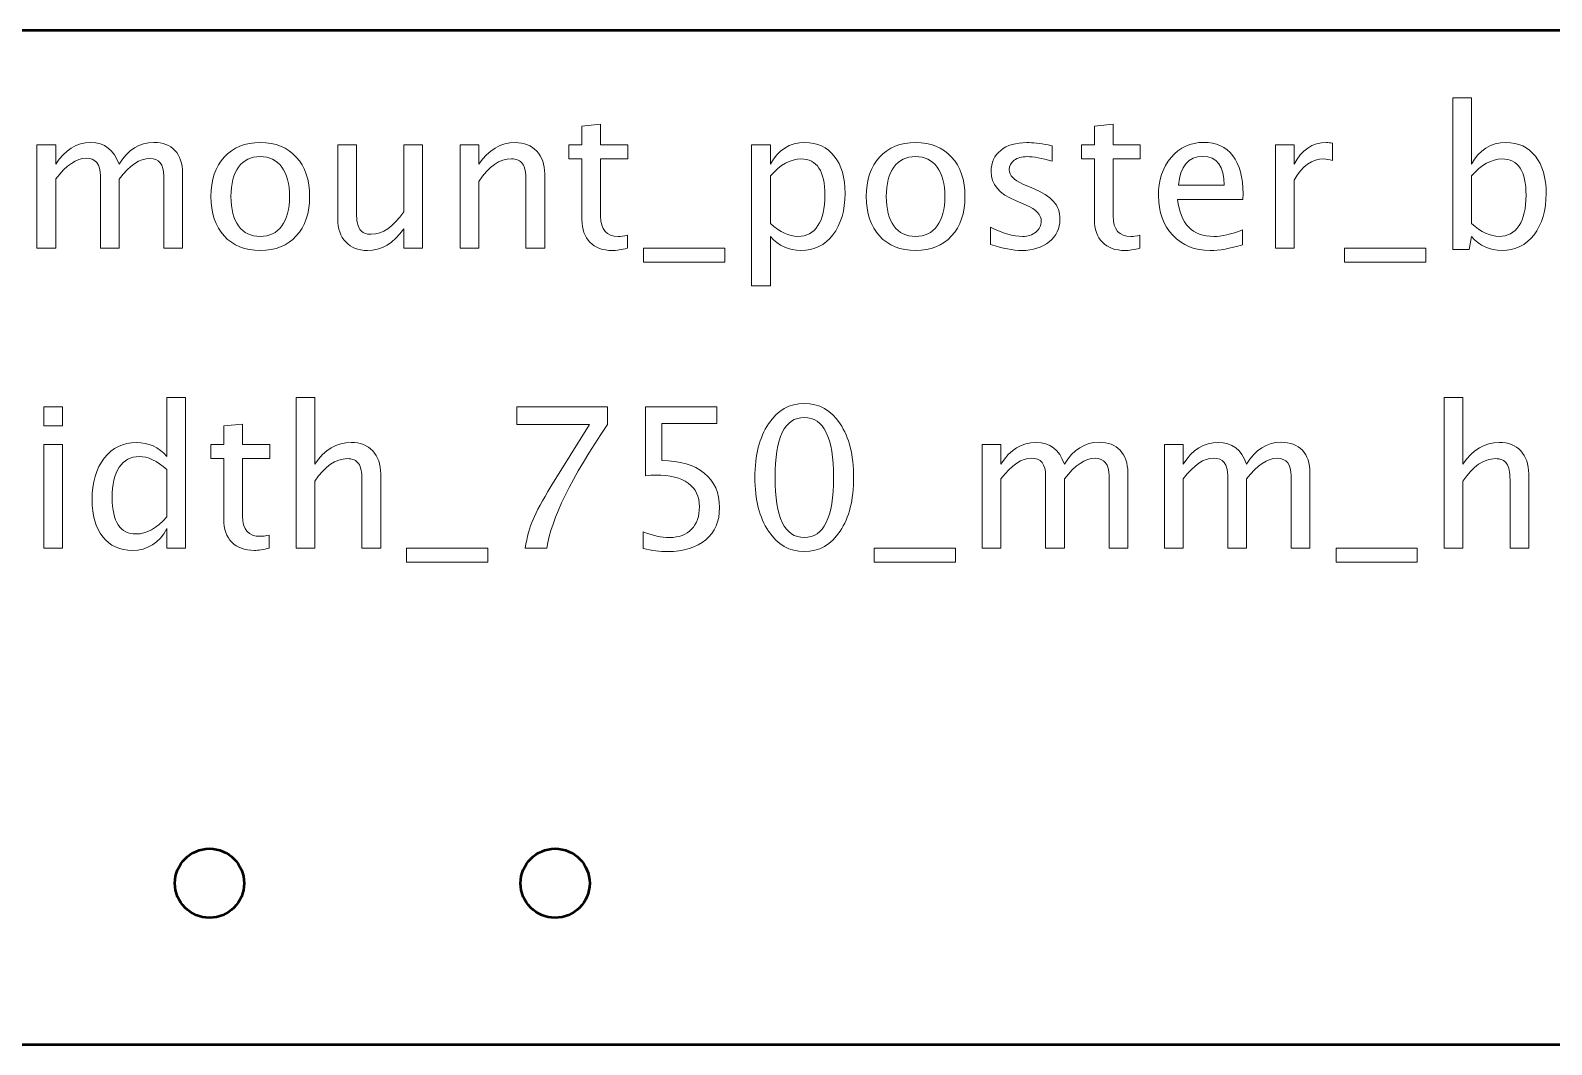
# Model space of a CAD drawing. Header units: centimetres. Extents: x -26.9 to 26.9, y -5.2 to 5.2.
# Drawn here: x 0.72 to 7.32, y -5.2 to -0.8 of the extents above; entities that cross this region are included whole.
import ezdxf

# ---------------------------------------------------------------- set-up
doc = ezdxf.new("R2010")
doc.units = ezdxf.units.CM
doc.header["$MEASUREMENT"] = 0
doc.layers.add('Layer 1', color=7, linetype='Continuous')

msp = doc.modelspace()

# ---------------------------------------------------------------- linework, layer by layer
at = {"layer": 'Layer 1', "lineweight": 53}
for centre in [(1.5, -4.5), (3, -4.5)]:
    msp.add_ellipse(centre, major_axis=(0, 0.15), ratio=1, dxfattribs=at)
msp.add_open_spline([(-26.95, -4.7), (-26.95, -4.7), (-26.95, -1.3), (-26.95, -1.3), (-26.95, -1.3), (-26.95, -1.02386), (-26.72614, -0.8), (-26.45, -0.8), (-26.45, -0.8), (-26.45, -0.8), (26.45, -0.8), (26.45, -0.8), (26.45, -0.8), (26.72614, -0.8), (26.95, -1.02386), (26.95, -1.3), (26.95, -1.3), (26.95, -1.3), (26.95, -4.7), (26.95, -4.7), (26.95, -4.7), (26.95, -4.97614), (26.72614, -5.2), (26.45, -5.2), (26.45, -5.2), (26.45, -5.2), (-26.45, -5.2), (-26.45, -5.2), (-26.45, -5.2), (-26.72614, -5.2), (-26.95, -4.97614), (-26.95, -4.7)], degree=3, knots=[0, 0, 0, 0, 0.1111111, 0.1111111, 0.1111111, 0.1111111, 0.2222222, 0.2222222, 0.2222222, 0.2222222, 0.3333333, 0.3333333, 0.3333333, 0.3333333, 0.4444444, 0.4444444, 0.4444444, 0.4444444, 0.5555556, 0.5555556, 0.5555556, 0.5555556, 0.6666667, 0.6666667, 0.6666667, 0.6666667, 0.7777778, 0.7777778, 0.7777778, 0.7777778, 1, 1, 1, 1], dxfattribs=at)
at = {"layer": 'Layer 1', "color": 5, "lineweight": 9}
for points, knots in [([(6.89558, -1.74977), (6.89558, -1.74977), (6.89558, -1.09191), (6.89558, -1.09191), (6.89558, -1.09191), (6.89558, -1.09191), (6.97686, -1.09191), (6.97686, -1.09191), (6.97686, -1.09191), (6.97686, -1.09191), (6.97686, -1.38076), (6.97686, -1.38076), (6.97686, -1.38076), (7.01016, -1.31797), (7.06026, -1.28664), (7.127, -1.28664), (7.127, -1.28664), (7.18105, -1.28664), (7.22352, -1.30626), (7.25457, -1.34563), (7.25457, -1.34563), (7.28561, -1.385), (7.30114, -1.43876), (7.30114, -1.50692), (7.30114, -1.50692), (7.30114, -1.58114), (7.2835, -1.64111), (7.24836, -1.68655), (7.24836, -1.68655), (7.21322, -1.73213), (7.16694, -1.75485), (7.10965, -1.75485), (7.10965, -1.75485), (7.05645, -1.75485), (7.01214, -1.73453), (6.97686, -1.69375), (6.97686, -1.69375), (6.97686, -1.69375), (6.96698, -1.74977), (6.96698, -1.74977), (6.96698, -1.74977), (6.96698, -1.74977), (6.89558, -1.74977), (6.89558, -1.74977)], [0, 0, 0, 0, 0.0833333, 0.0833333, 0.0833333, 0.0833333, 0.1666667, 0.1666667, 0.1666667, 0.1666667, 0.25, 0.25, 0.25, 0.25, 0.3333333, 0.3333333, 0.3333333, 0.3333333, 0.4166667, 0.4166667, 0.4166667, 0.4166667, 0.5, 0.5, 0.5, 0.5, 0.5833333, 0.5833333, 0.5833333, 0.5833333, 0.6666667, 0.6666667, 0.6666667, 0.6666667, 0.75, 0.75, 0.75, 0.75, 0.8333333, 0.8333333, 0.8333333, 0.8333333, 1, 1, 1, 1]), ([(3.31345, -1.74455), (3.28833, -1.75146), (3.26646, -1.75485), (3.24798, -1.75485), (3.24798, -1.75485), (3.20649, -1.75485), (3.17417, -1.743), (3.15103, -1.71929), (3.15103, -1.71929), (3.12775, -1.69558), (3.11618, -1.6627), (3.11618, -1.62051), (3.11618, -1.62051), (3.11618, -1.62051), (3.11618, -1.35692), (3.11618, -1.35692), (3.11618, -1.35692), (3.11618, -1.35692), (3.06001, -1.35692), (3.06001, -1.35692), (3.06001, -1.35692), (3.06001, -1.35692), (3.06001, -1.29595), (3.06001, -1.29595), (3.06001, -1.29595), (3.06001, -1.29595), (3.11618, -1.29595), (3.11618, -1.29595), (3.11618, -1.29595), (3.11618, -1.29595), (3.11618, -1.21482), (3.11618, -1.21482), (3.11618, -1.21482), (3.11618, -1.21482), (3.19746, -1.20705), (3.19746, -1.20705), (3.19746, -1.20705), (3.19746, -1.20705), (3.19746, -1.29595), (3.19746, -1.29595), (3.19746, -1.29595), (3.19746, -1.29595), (3.31514, -1.29595), (3.31514, -1.29595), (3.31514, -1.29595), (3.31514, -1.29595), (3.31514, -1.35692), (3.31514, -1.35692), (3.31514, -1.35692), (3.31514, -1.35692), (3.19746, -1.35692), (3.19746, -1.35692), (3.19746, -1.35692), (3.19746, -1.35692), (3.19746, -1.60584), (3.19746, -1.60584), (3.19746, -1.60584), (3.19746, -1.66454), (3.223, -1.69389), (3.27394, -1.69389), (3.27394, -1.69389), (3.28481, -1.69389), (3.29793, -1.69206), (3.31345, -1.68853), (3.31345, -1.68853), (3.31345, -1.68853), (3.31345, -1.74455), (3.31345, -1.74455)], [0, 0, 0, 0, 0.0555556, 0.0555556, 0.0555556, 0.0555556, 0.1111111, 0.1111111, 0.1111111, 0.1111111, 0.1666667, 0.1666667, 0.1666667, 0.1666667, 0.2222222, 0.2222222, 0.2222222, 0.2222222, 0.2777778, 0.2777778, 0.2777778, 0.2777778, 0.3333333, 0.3333333, 0.3333333, 0.3333333, 0.3888889, 0.3888889, 0.3888889, 0.3888889, 0.4444444, 0.4444444, 0.4444444, 0.4444444, 0.5, 0.5, 0.5, 0.5, 0.5555556, 0.5555556, 0.5555556, 0.5555556, 0.6111111, 0.6111111, 0.6111111, 0.6111111, 0.6666667, 0.6666667, 0.6666667, 0.6666667, 0.7222222, 0.7222222, 0.7222222, 0.7222222, 0.7777778, 0.7777778, 0.7777778, 0.7777778, 0.8333333, 0.8333333, 0.8333333, 0.8333333, 0.8888889, 0.8888889, 0.8888889, 0.8888889, 1, 1, 1, 1]), ([(5.53808, -1.74455), (5.51296, -1.75146), (5.49109, -1.75485), (5.47261, -1.75485), (5.47261, -1.75485), (5.43112, -1.75485), (5.3988, -1.743), (5.37566, -1.71929), (5.37566, -1.71929), (5.35238, -1.69558), (5.34081, -1.6627), (5.34081, -1.62051), (5.34081, -1.62051), (5.34081, -1.62051), (5.34081, -1.35692), (5.34081, -1.35692), (5.34081, -1.35692), (5.34081, -1.35692), (5.28464, -1.35692), (5.28464, -1.35692), (5.28464, -1.35692), (5.28464, -1.35692), (5.28464, -1.29595), (5.28464, -1.29595), (5.28464, -1.29595), (5.28464, -1.29595), (5.34081, -1.29595), (5.34081, -1.29595), (5.34081, -1.29595), (5.34081, -1.29595), (5.34081, -1.21482), (5.34081, -1.21482), (5.34081, -1.21482), (5.34081, -1.21482), (5.42209, -1.20705), (5.42209, -1.20705), (5.42209, -1.20705), (5.42209, -1.20705), (5.42209, -1.29595), (5.42209, -1.29595), (5.42209, -1.29595), (5.42209, -1.29595), (5.53977, -1.29595), (5.53977, -1.29595), (5.53977, -1.29595), (5.53977, -1.29595), (5.53977, -1.35692), (5.53977, -1.35692), (5.53977, -1.35692), (5.53977, -1.35692), (5.42209, -1.35692), (5.42209, -1.35692), (5.42209, -1.35692), (5.42209, -1.35692), (5.42209, -1.60584), (5.42209, -1.60584), (5.42209, -1.60584), (5.42209, -1.66454), (5.44763, -1.69389), (5.49857, -1.69389), (5.49857, -1.69389), (5.50944, -1.69389), (5.52256, -1.69206), (5.53808, -1.68853), (5.53808, -1.68853), (5.53808, -1.68853), (5.53808, -1.74455), (5.53808, -1.74455)], [0, 0, 0, 0, 0.0555556, 0.0555556, 0.0555556, 0.0555556, 0.1111111, 0.1111111, 0.1111111, 0.1111111, 0.1666667, 0.1666667, 0.1666667, 0.1666667, 0.2222222, 0.2222222, 0.2222222, 0.2222222, 0.2777778, 0.2777778, 0.2777778, 0.2777778, 0.3333333, 0.3333333, 0.3333333, 0.3333333, 0.3888889, 0.3888889, 0.3888889, 0.3888889, 0.4444444, 0.4444444, 0.4444444, 0.4444444, 0.5, 0.5, 0.5, 0.5, 0.5555556, 0.5555556, 0.5555556, 0.5555556, 0.6111111, 0.6111111, 0.6111111, 0.6111111, 0.6666667, 0.6666667, 0.6666667, 0.6666667, 0.7222222, 0.7222222, 0.7222222, 0.7222222, 0.7777778, 0.7777778, 0.7777778, 0.7777778, 0.8333333, 0.8333333, 0.8333333, 0.8333333, 0.8888889, 0.8888889, 0.8888889, 0.8888889, 1, 1, 1, 1]), ([(0.75114, -1.74469), (0.75114, -1.74469), (0.75114, -1.29595), (0.75114, -1.29595), (0.75114, -1.29595), (0.75114, -1.29595), (0.83242, -1.29595), (0.83242, -1.29595), (0.83242, -1.29595), (0.83242, -1.29595), (0.83242, -1.38076), (0.83242, -1.38076), (0.83242, -1.38076), (0.87207, -1.31797), (0.92287, -1.28664), (0.9851, -1.28664), (0.9851, -1.28664), (1.04508, -1.28664), (1.08586, -1.31797), (1.10759, -1.38076), (1.10759, -1.38076), (1.14611, -1.3174), (1.19635, -1.28579), (1.25801, -1.28579), (1.25801, -1.28579), (1.29738, -1.28579), (1.328, -1.29737), (1.34988, -1.32065), (1.34988, -1.32065), (1.37175, -1.34393), (1.38276, -1.37653), (1.38276, -1.41844), (1.38276, -1.41844), (1.38276, -1.41844), (1.38276, -1.74469), (1.38276, -1.74469), (1.38276, -1.74469), (1.38276, -1.74469), (1.30148, -1.74469), (1.30148, -1.74469), (1.30148, -1.74469), (1.30148, -1.74469), (1.30148, -1.43185), (1.30148, -1.43185), (1.30148, -1.43185), (1.30148, -1.38076), (1.28116, -1.35522), (1.24052, -1.35522), (1.24052, -1.35522), (1.19832, -1.35522), (1.15401, -1.385), (1.10759, -1.44469), (1.10759, -1.44469), (1.10759, -1.44469), (1.10759, -1.74469), (1.10759, -1.74469), (1.10759, -1.74469), (1.10759, -1.74469), (1.02631, -1.74469), (1.02631, -1.74469), (1.02631, -1.74469), (1.02631, -1.74469), (1.02631, -1.43156), (1.02631, -1.43156), (1.02631, -1.43156), (1.02631, -1.38006), (1.00571, -1.35438), (0.96436, -1.35438), (0.96436, -1.35438), (0.9233, -1.35438), (0.87927, -1.38429), (0.83242, -1.44426), (0.83242, -1.44426), (0.83242, -1.44426), (0.83242, -1.74469), (0.83242, -1.74469), (0.83242, -1.74469), (0.83242, -1.74469), (0.75114, -1.74469), (0.75114, -1.74469)], [0, 0, 0, 0, 0.047619, 0.047619, 0.047619, 0.047619, 0.0952381, 0.0952381, 0.0952381, 0.0952381, 0.1428571, 0.1428571, 0.1428571, 0.1428571, 0.1904762, 0.1904762, 0.1904762, 0.1904762, 0.2380952, 0.2380952, 0.2380952, 0.2380952, 0.2857143, 0.2857143, 0.2857143, 0.2857143, 0.3333333, 0.3333333, 0.3333333, 0.3333333, 0.3809524, 0.3809524, 0.3809524, 0.3809524, 0.4285714, 0.4285714, 0.4285714, 0.4285714, 0.4761905, 0.4761905, 0.4761905, 0.4761905, 0.5238095, 0.5238095, 0.5238095, 0.5238095, 0.5714286, 0.5714286, 0.5714286, 0.5714286, 0.6190476, 0.6190476, 0.6190476, 0.6190476, 0.6666667, 0.6666667, 0.6666667, 0.6666667, 0.7142857, 0.7142857, 0.7142857, 0.7142857, 0.7619048, 0.7619048, 0.7619048, 0.7619048, 0.8095238, 0.8095238, 0.8095238, 0.8095238, 0.8571429, 0.8571429, 0.8571429, 0.8571429, 0.9047619, 0.9047619, 0.9047619, 0.9047619, 1, 1, 1, 1]), ([(1.7203, -1.75485), (1.6544, -1.75485), (1.60219, -1.73382), (1.5638, -1.69177), (1.5638, -1.69177), (1.52528, -1.64972), (1.50609, -1.59257), (1.50609, -1.52046), (1.50609, -1.52046), (1.50609, -1.4485), (1.52528, -1.39149), (1.5638, -1.34958), (1.5638, -1.34958), (1.60219, -1.30767), (1.6544, -1.28664), (1.7203, -1.28664), (1.7203, -1.28664), (1.7862, -1.28664), (1.83841, -1.30767), (1.87679, -1.34958), (1.87679, -1.34958), (1.91531, -1.39149), (1.93451, -1.4485), (1.93451, -1.52046), (1.93451, -1.52046), (1.93451, -1.59257), (1.91531, -1.64972), (1.87679, -1.69177), (1.87679, -1.69177), (1.83841, -1.73382), (1.7862, -1.75485), (1.7203, -1.75485)], [0, 0, 0, 0, 0.1111111, 0.1111111, 0.1111111, 0.1111111, 0.2222222, 0.2222222, 0.2222222, 0.2222222, 0.3333333, 0.3333333, 0.3333333, 0.3333333, 0.4444444, 0.4444444, 0.4444444, 0.4444444, 0.5555556, 0.5555556, 0.5555556, 0.5555556, 0.6666667, 0.6666667, 0.6666667, 0.6666667, 0.7777778, 0.7777778, 0.7777778, 0.7777778, 1, 1, 1, 1]), ([(2.34288, -1.74469), (2.34288, -1.74469), (2.34288, -1.66031), (2.34288, -1.66031), (2.34288, -1.66031), (2.29956, -1.72338), (2.24693, -1.75485), (2.18512, -1.75485), (2.18512, -1.75485), (2.14589, -1.75485), (2.11471, -1.74257), (2.09156, -1.71788), (2.09156, -1.71788), (2.06828, -1.69318), (2.05671, -1.66002), (2.05671, -1.61811), (2.05671, -1.61811), (2.05671, -1.61811), (2.05671, -1.29595), (2.05671, -1.29595), (2.05671, -1.29595), (2.05671, -1.29595), (2.13799, -1.29595), (2.13799, -1.29595), (2.13799, -1.29595), (2.13799, -1.29595), (2.13799, -1.59158), (2.13799, -1.59158), (2.13799, -1.59158), (2.13799, -1.62531), (2.14293, -1.64916), (2.15267, -1.66327), (2.15267, -1.66327), (2.16254, -1.67752), (2.17891, -1.68458), (2.20191, -1.68458), (2.20191, -1.68458), (2.25159, -1.68458), (2.29872, -1.65198), (2.34288, -1.58664), (2.34288, -1.58664), (2.34288, -1.58664), (2.34288, -1.29595), (2.34288, -1.29595), (2.34288, -1.29595), (2.34288, -1.29595), (2.42417, -1.29595), (2.42417, -1.29595), (2.42417, -1.29595), (2.42417, -1.29595), (2.42417, -1.74469), (2.42417, -1.74469), (2.42417, -1.74469), (2.42417, -1.74469), (2.34288, -1.74469), (2.34288, -1.74469)], [0, 0, 0, 0, 0.0666667, 0.0666667, 0.0666667, 0.0666667, 0.1333333, 0.1333333, 0.1333333, 0.1333333, 0.2, 0.2, 0.2, 0.2, 0.2666667, 0.2666667, 0.2666667, 0.2666667, 0.3333333, 0.3333333, 0.3333333, 0.3333333, 0.4, 0.4, 0.4, 0.4, 0.4666667, 0.4666667, 0.4666667, 0.4666667, 0.5333333, 0.5333333, 0.5333333, 0.5333333, 0.6, 0.6, 0.6, 0.6, 0.6666667, 0.6666667, 0.6666667, 0.6666667, 0.7333333, 0.7333333, 0.7333333, 0.7333333, 0.8, 0.8, 0.8, 0.8, 0.8666667, 0.8666667, 0.8666667, 0.8666667, 1, 1, 1, 1]), ([(2.58729, -1.74469), (2.58729, -1.74469), (2.58729, -1.29595), (2.58729, -1.29595), (2.58729, -1.29595), (2.58729, -1.29595), (2.66857, -1.29595), (2.66857, -1.29595), (2.66857, -1.29595), (2.66857, -1.29595), (2.66857, -1.38076), (2.66857, -1.38076), (2.66857, -1.38076), (2.71161, -1.31797), (2.76439, -1.28664), (2.82676, -1.28664), (2.82676, -1.28664), (2.86599, -1.28664), (2.89717, -1.29892), (2.92017, -1.32361), (2.92017, -1.32361), (2.94317, -1.34817), (2.95475, -1.38133), (2.95475, -1.42281), (2.95475, -1.42281), (2.95475, -1.42281), (2.95475, -1.74469), (2.95475, -1.74469), (2.95475, -1.74469), (2.95475, -1.74469), (2.87346, -1.74469), (2.87346, -1.74469), (2.87346, -1.74469), (2.87346, -1.74469), (2.87346, -1.44934), (2.87346, -1.44934), (2.87346, -1.44934), (2.87346, -1.41604), (2.86853, -1.39233), (2.85879, -1.37822), (2.85879, -1.37822), (2.84891, -1.36397), (2.83268, -1.35692), (2.80996, -1.35692), (2.80996, -1.35692), (2.76001, -1.35692), (2.71288, -1.38951), (2.66857, -1.45471), (2.66857, -1.45471), (2.66857, -1.45471), (2.66857, -1.74469), (2.66857, -1.74469), (2.66857, -1.74469), (2.66857, -1.74469), (2.58729, -1.74469), (2.58729, -1.74469)], [0, 0, 0, 0, 0.0666667, 0.0666667, 0.0666667, 0.0666667, 0.1333333, 0.1333333, 0.1333333, 0.1333333, 0.2, 0.2, 0.2, 0.2, 0.2666667, 0.2666667, 0.2666667, 0.2666667, 0.3333333, 0.3333333, 0.3333333, 0.3333333, 0.4, 0.4, 0.4, 0.4, 0.4666667, 0.4666667, 0.4666667, 0.4666667, 0.5333333, 0.5333333, 0.5333333, 0.5333333, 0.6, 0.6, 0.6, 0.6, 0.6666667, 0.6666667, 0.6666667, 0.6666667, 0.7333333, 0.7333333, 0.7333333, 0.7333333, 0.8, 0.8, 0.8, 0.8, 0.8666667, 0.8666667, 0.8666667, 0.8666667, 1, 1, 1, 1]), ([(3.85278, -1.9081), (3.85278, -1.9081), (3.85278, -1.29595), (3.85278, -1.29595), (3.85278, -1.29595), (3.85278, -1.29595), (3.93406, -1.29595), (3.93406, -1.29595), (3.93406, -1.29595), (3.93406, -1.29595), (3.93406, -1.38076), (3.93406, -1.38076), (3.93406, -1.38076), (3.96736, -1.31797), (4.01746, -1.28664), (4.0842, -1.28664), (4.0842, -1.28664), (4.13825, -1.28664), (4.18072, -1.30626), (4.21177, -1.34563), (4.21177, -1.34563), (4.24281, -1.385), (4.25834, -1.43876), (4.25834, -1.50692), (4.25834, -1.50692), (4.25834, -1.58114), (4.2407, -1.64111), (4.20556, -1.68655), (4.20556, -1.68655), (4.17042, -1.73213), (4.12414, -1.75485), (4.06685, -1.75485), (4.06685, -1.75485), (4.01365, -1.75485), (3.96934, -1.73453), (3.93406, -1.69375), (3.93406, -1.69375), (3.93406, -1.69375), (3.93406, -1.9081), (3.93406, -1.9081), (3.93406, -1.9081), (3.93406, -1.9081), (3.85278, -1.9081), (3.85278, -1.9081)], [0, 0, 0, 0, 0.0833333, 0.0833333, 0.0833333, 0.0833333, 0.1666667, 0.1666667, 0.1666667, 0.1666667, 0.25, 0.25, 0.25, 0.25, 0.3333333, 0.3333333, 0.3333333, 0.3333333, 0.4166667, 0.4166667, 0.4166667, 0.4166667, 0.5, 0.5, 0.5, 0.5, 0.5833333, 0.5833333, 0.5833333, 0.5833333, 0.6666667, 0.6666667, 0.6666667, 0.6666667, 0.75, 0.75, 0.75, 0.75, 0.8333333, 0.8333333, 0.8333333, 0.8333333, 1, 1, 1, 1]), ([(4.56427, -1.75485), (4.49837, -1.75485), (4.44616, -1.73382), (4.40777, -1.69177), (4.40777, -1.69177), (4.36925, -1.64972), (4.35006, -1.59257), (4.35006, -1.52046), (4.35006, -1.52046), (4.35006, -1.4485), (4.36925, -1.39149), (4.40777, -1.34958), (4.40777, -1.34958), (4.44616, -1.30767), (4.49837, -1.28664), (4.56427, -1.28664), (4.56427, -1.28664), (4.63017, -1.28664), (4.68238, -1.30767), (4.72076, -1.34958), (4.72076, -1.34958), (4.75928, -1.39149), (4.77848, -1.4485), (4.77848, -1.52046), (4.77848, -1.52046), (4.77848, -1.59257), (4.75928, -1.64972), (4.72076, -1.69177), (4.72076, -1.69177), (4.68238, -1.73382), (4.63017, -1.75485), (4.56427, -1.75485)], [0, 0, 0, 0, 0.1111111, 0.1111111, 0.1111111, 0.1111111, 0.2222222, 0.2222222, 0.2222222, 0.2222222, 0.3333333, 0.3333333, 0.3333333, 0.3333333, 0.4444444, 0.4444444, 0.4444444, 0.4444444, 0.5555556, 0.5555556, 0.5555556, 0.5555556, 0.6666667, 0.6666667, 0.6666667, 0.6666667, 0.7777778, 0.7777778, 0.7777778, 0.7777778, 1, 1, 1, 1]), ([(4.88967, -1.7286), (4.88967, -1.7286), (4.88967, -1.6541), (4.88967, -1.6541), (4.88967, -1.6541), (4.94287, -1.68063), (4.98902, -1.69389), (5.02839, -1.69389), (5.02839, -1.69389), (5.05181, -1.69389), (5.07128, -1.68754), (5.08667, -1.67484), (5.08667, -1.67484), (5.10205, -1.66228), (5.10981, -1.64648), (5.10981, -1.62743), (5.10981, -1.62743), (5.10981, -1.59963), (5.08822, -1.57663), (5.04504, -1.55842), (5.04504, -1.55842), (5.04504, -1.55842), (4.99748, -1.53824), (4.99748, -1.53824), (4.99748, -1.53824), (4.92735, -1.50917), (4.89221, -1.46712), (4.89221, -1.41251), (4.89221, -1.41251), (4.89221, -1.37343), (4.90604, -1.34266), (4.9337, -1.32023), (4.9337, -1.32023), (4.96136, -1.29779), (4.99932, -1.28664), (5.04744, -1.28664), (5.04744, -1.28664), (5.07241, -1.28664), (5.10346, -1.29003), (5.14029, -1.29694), (5.14029, -1.29694), (5.14029, -1.29694), (5.15722, -1.30019), (5.15722, -1.30019), (5.15722, -1.30019), (5.15722, -1.30019), (5.15722, -1.36792), (5.15722, -1.36792), (5.15722, -1.36792), (5.11192, -1.35438), (5.0758, -1.3476), (5.04885, -1.3476), (5.04885, -1.3476), (5.02514, -1.3476), (5.00637, -1.35282), (4.99212, -1.36312), (4.99212, -1.36312), (4.97801, -1.37343), (4.97095, -1.38725), (4.97095, -1.40461), (4.97095, -1.40461), (4.97095, -1.42902), (4.99071, -1.44977), (5.03036, -1.46656), (5.03036, -1.46656), (5.03036, -1.46656), (5.06945, -1.48307), (5.06945, -1.48307), (5.06945, -1.48307), (5.11376, -1.5017), (5.14509, -1.52145), (5.16343, -1.54219), (5.16343, -1.54219), (5.18192, -1.56294), (5.19109, -1.5889), (5.19109, -1.61995), (5.19109, -1.61995), (5.19109, -1.65932), (5.17557, -1.69163), (5.14438, -1.71689), (5.14438, -1.71689), (5.11334, -1.74215), (5.07354, -1.75485), (5.02514, -1.75485), (5.02514, -1.75485), (4.98789, -1.75485), (4.94287, -1.7461), (4.88967, -1.7286)], [0, 0, 0, 0, 0.0434783, 0.0434783, 0.0434783, 0.0434783, 0.0869565, 0.0869565, 0.0869565, 0.0869565, 0.1304348, 0.1304348, 0.1304348, 0.1304348, 0.173913, 0.173913, 0.173913, 0.173913, 0.2173913, 0.2173913, 0.2173913, 0.2173913, 0.2608696, 0.2608696, 0.2608696, 0.2608696, 0.3043478, 0.3043478, 0.3043478, 0.3043478, 0.3478261, 0.3478261, 0.3478261, 0.3478261, 0.3913043, 0.3913043, 0.3913043, 0.3913043, 0.4347826, 0.4347826, 0.4347826, 0.4347826, 0.4782609, 0.4782609, 0.4782609, 0.4782609, 0.5217391, 0.5217391, 0.5217391, 0.5217391, 0.5652174, 0.5652174, 0.5652174, 0.5652174, 0.6086957, 0.6086957, 0.6086957, 0.6086957, 0.6521739, 0.6521739, 0.6521739, 0.6521739, 0.6956522, 0.6956522, 0.6956522, 0.6956522, 0.7391304, 0.7391304, 0.7391304, 0.7391304, 0.7826087, 0.7826087, 0.7826087, 0.7826087, 0.826087, 0.826087, 0.826087, 0.826087, 0.8695652, 0.8695652, 0.8695652, 0.8695652, 0.9130435, 0.9130435, 0.9130435, 0.9130435, 1, 1, 1, 1]), ([(5.98342, -1.7303), (5.92881, -1.74667), (5.88211, -1.75485), (5.84316, -1.75485), (5.84316, -1.75485), (5.7767, -1.75485), (5.72265, -1.73284), (5.68102, -1.68895), (5.68102, -1.68895), (5.63939, -1.64507), (5.61851, -1.5882), (5.61851, -1.51821), (5.61851, -1.51821), (5.61851, -1.45033), (5.63685, -1.39459), (5.67368, -1.35099), (5.67368, -1.35099), (5.71051, -1.30753), (5.75765, -1.28579), (5.81508, -1.28579), (5.81508, -1.28579), (5.86941, -1.28579), (5.91146, -1.30513), (5.94109, -1.34379), (5.94109, -1.34379), (5.97072, -1.38246), (5.98554, -1.43721), (5.98554, -1.50819), (5.98554, -1.50819), (5.98554, -1.50819), (5.98512, -1.53302), (5.98512, -1.53302), (5.98512, -1.53302), (5.98512, -1.53302), (5.70148, -1.53302), (5.70148, -1.53302), (5.70148, -1.53302), (5.71334, -1.64027), (5.76569, -1.69389), (5.8584, -1.69389), (5.8584, -1.69389), (5.89241, -1.69389), (5.93404, -1.68429), (5.98342, -1.6651), (5.98342, -1.6651), (5.98342, -1.6651), (5.98342, -1.7303), (5.98342, -1.7303)], [0, 0, 0, 0, 0.0769231, 0.0769231, 0.0769231, 0.0769231, 0.1538462, 0.1538462, 0.1538462, 0.1538462, 0.2307692, 0.2307692, 0.2307692, 0.2307692, 0.3076923, 0.3076923, 0.3076923, 0.3076923, 0.3846154, 0.3846154, 0.3846154, 0.3846154, 0.4615385, 0.4615385, 0.4615385, 0.4615385, 0.5384615, 0.5384615, 0.5384615, 0.5384615, 0.6153846, 0.6153846, 0.6153846, 0.6153846, 0.6923077, 0.6923077, 0.6923077, 0.6923077, 0.7692308, 0.7692308, 0.7692308, 0.7692308, 0.8461538, 0.8461538, 0.8461538, 0.8461538, 1, 1, 1, 1]), ([(6.12581, -1.74469), (6.12581, -1.74469), (6.12581, -1.29595), (6.12581, -1.29595), (6.12581, -1.29595), (6.12581, -1.29595), (6.20709, -1.29595), (6.20709, -1.29595), (6.20709, -1.29595), (6.20709, -1.29595), (6.20709, -1.38076), (6.20709, -1.38076), (6.20709, -1.38076), (6.23941, -1.31797), (6.28625, -1.28664), (6.34778, -1.28664), (6.34778, -1.28664), (6.3561, -1.28664), (6.36485, -1.28735), (6.37388, -1.28876), (6.37388, -1.28876), (6.37388, -1.28876), (6.37388, -1.36482), (6.37388, -1.36482), (6.37388, -1.36482), (6.35977, -1.36016), (6.34736, -1.35776), (6.33663, -1.35776), (6.33663, -1.35776), (6.28498, -1.35776), (6.2418, -1.38824), (6.20709, -1.44934), (6.20709, -1.44934), (6.20709, -1.44934), (6.20709, -1.74469), (6.20709, -1.74469), (6.20709, -1.74469), (6.20709, -1.74469), (6.12581, -1.74469), (6.12581, -1.74469)], [0, 0, 0, 0, 0.0909091, 0.0909091, 0.0909091, 0.0909091, 0.1818182, 0.1818182, 0.1818182, 0.1818182, 0.2727273, 0.2727273, 0.2727273, 0.2727273, 0.3636364, 0.3636364, 0.3636364, 0.3636364, 0.4545455, 0.4545455, 0.4545455, 0.4545455, 0.5454545, 0.5454545, 0.5454545, 0.5454545, 0.6363636, 0.6363636, 0.6363636, 0.6363636, 0.7272727, 0.7272727, 0.7272727, 0.7272727, 0.8181818, 0.8181818, 0.8181818, 0.8181818, 1, 1, 1, 1]), ([(1.72016, -1.69389), (1.76037, -1.69389), (1.7917, -1.67879), (1.814, -1.64845), (1.814, -1.64845), (1.83615, -1.61825), (1.8473, -1.5755), (1.8473, -1.52046), (1.8473, -1.52046), (1.8473, -1.46557), (1.83615, -1.42296), (1.814, -1.39276), (1.814, -1.39276), (1.7917, -1.3627), (1.76037, -1.3476), (1.72016, -1.3476), (1.72016, -1.3476), (1.6798, -1.3476), (1.64847, -1.3627), (1.62646, -1.39276), (1.62646, -1.39276), (1.6043, -1.42296), (1.5933, -1.46557), (1.5933, -1.52046), (1.5933, -1.52046), (1.5933, -1.5755), (1.6043, -1.61825), (1.62646, -1.64845), (1.62646, -1.64845), (1.64847, -1.67879), (1.6798, -1.69389), (1.72016, -1.69389)], [0, 0, 0, 0, 0.1111111, 0.1111111, 0.1111111, 0.1111111, 0.2222222, 0.2222222, 0.2222222, 0.2222222, 0.3333333, 0.3333333, 0.3333333, 0.3333333, 0.4444444, 0.4444444, 0.4444444, 0.4444444, 0.5555556, 0.5555556, 0.5555556, 0.5555556, 0.6666667, 0.6666667, 0.6666667, 0.6666667, 0.7777778, 0.7777778, 0.7777778, 0.7777778, 1, 1, 1, 1]), ([(3.93406, -1.63773), (3.97597, -1.67512), (4.01591, -1.69389), (4.05386, -1.69389), (4.05386, -1.69389), (4.09126, -1.69389), (4.12019, -1.67823), (4.14051, -1.64704), (4.14051, -1.64704), (4.16097, -1.61586), (4.17113, -1.57197), (4.17113, -1.51524), (4.17113, -1.51524), (4.17113, -1.41026), (4.13641, -1.35776), (4.06699, -1.35776), (4.06699, -1.35776), (4.02155, -1.35776), (3.97724, -1.38232), (3.93406, -1.43156), (3.93406, -1.43156), (3.93406, -1.43156), (3.93406, -1.63773), (3.93406, -1.63773)], [0, 0, 0, 0, 0.1428571, 0.1428571, 0.1428571, 0.1428571, 0.2857143, 0.2857143, 0.2857143, 0.2857143, 0.4285714, 0.4285714, 0.4285714, 0.4285714, 0.5714286, 0.5714286, 0.5714286, 0.5714286, 0.7142857, 0.7142857, 0.7142857, 0.7142857, 1, 1, 1, 1]), ([(4.56413, -1.69389), (4.60434, -1.69389), (4.63567, -1.67879), (4.65797, -1.64845), (4.65797, -1.64845), (4.68012, -1.61825), (4.69127, -1.5755), (4.69127, -1.52046), (4.69127, -1.52046), (4.69127, -1.46557), (4.68012, -1.42296), (4.65797, -1.39276), (4.65797, -1.39276), (4.63567, -1.3627), (4.60434, -1.3476), (4.56413, -1.3476), (4.56413, -1.3476), (4.52377, -1.3476), (4.49244, -1.3627), (4.47043, -1.39276), (4.47043, -1.39276), (4.44827, -1.42296), (4.43727, -1.46557), (4.43727, -1.52046), (4.43727, -1.52046), (4.43727, -1.5755), (4.44827, -1.61825), (4.47043, -1.64845), (4.47043, -1.64845), (4.49244, -1.67879), (4.52377, -1.69389), (4.56413, -1.69389)], [0, 0, 0, 0, 0.1111111, 0.1111111, 0.1111111, 0.1111111, 0.2222222, 0.2222222, 0.2222222, 0.2222222, 0.3333333, 0.3333333, 0.3333333, 0.3333333, 0.4444444, 0.4444444, 0.4444444, 0.4444444, 0.5555556, 0.5555556, 0.5555556, 0.5555556, 0.6666667, 0.6666667, 0.6666667, 0.6666667, 0.7777778, 0.7777778, 0.7777778, 0.7777778, 1, 1, 1, 1]), ([(5.70572, -1.47206), (5.70572, -1.47206), (5.90384, -1.47206), (5.90384, -1.47206), (5.90384, -1.47206), (5.90384, -1.38852), (5.87265, -1.34676), (5.81042, -1.34676), (5.81042, -1.34676), (5.74777, -1.34676), (5.71291, -1.38852), (5.70572, -1.47206)], [0, 0, 0, 0, 0.25, 0.25, 0.25, 0.25, 0.5, 0.5, 0.5, 0.5, 1, 1, 1, 1]), ([(6.97686, -1.63773), (7.01877, -1.67512), (7.05871, -1.69389), (7.09666, -1.69389), (7.09666, -1.69389), (7.13406, -1.69389), (7.16299, -1.67823), (7.18331, -1.64704), (7.18331, -1.64704), (7.20377, -1.61586), (7.21393, -1.57197), (7.21393, -1.51524), (7.21393, -1.51524), (7.21393, -1.41026), (7.17921, -1.35776), (7.10979, -1.35776), (7.10979, -1.35776), (7.06435, -1.35776), (7.02004, -1.38232), (6.97686, -1.43156), (6.97686, -1.43156), (6.97686, -1.43156), (6.97686, -1.63773), (6.97686, -1.63773)], [0, 0, 0, 0, 0.1428571, 0.1428571, 0.1428571, 0.1428571, 0.2857143, 0.2857143, 0.2857143, 0.2857143, 0.4285714, 0.4285714, 0.4285714, 0.4285714, 0.5714286, 0.5714286, 0.5714286, 0.5714286, 0.7142857, 0.7142857, 0.7142857, 0.7142857, 1, 1, 1, 1]), ([(3.38372, -1.80565), (3.38372, -1.80565), (3.38372, -1.74469), (3.38372, -1.74469), (3.38372, -1.74469), (3.38372, -1.74469), (3.73593, -1.74469), (3.73593, -1.74469), (3.73593, -1.74469), (3.73593, -1.74469), (3.73593, -1.80565), (3.73593, -1.80565), (3.73593, -1.80565), (3.73593, -1.80565), (3.38372, -1.80565), (3.38372, -1.80565)], [0, 0, 0, 0, 0.2, 0.2, 0.2, 0.2, 0.4, 0.4, 0.4, 0.4, 0.6, 0.6, 0.6, 0.6, 1, 1, 1, 1]), ([(6.42652, -1.80565), (6.42652, -1.80565), (6.42652, -1.74469), (6.42652, -1.74469), (6.42652, -1.74469), (6.42652, -1.74469), (6.77873, -1.74469), (6.77873, -1.74469), (6.77873, -1.74469), (6.77873, -1.74469), (6.77873, -1.80565), (6.77873, -1.80565), (6.77873, -1.80565), (6.77873, -1.80565), (6.42652, -1.80565), (6.42652, -1.80565)], [0, 0, 0, 0, 0.2, 0.2, 0.2, 0.2, 0.4, 0.4, 0.4, 0.4, 0.6, 0.6, 0.6, 0.6, 1, 1, 1, 1]), ([(0.78127, -2.51487), (0.78127, -2.51487), (0.78127, -2.43359), (0.78127, -2.43359), (0.78127, -2.43359), (0.78127, -2.43359), (0.86255, -2.43359), (0.86255, -2.43359), (0.86255, -2.43359), (0.86255, -2.43359), (0.86255, -2.51487), (0.86255, -2.51487), (0.86255, -2.51487), (0.86255, -2.51487), (0.78127, -2.51487), (0.78127, -2.51487)], [0, 0, 0, 0, 0.2, 0.2, 0.2, 0.2, 0.4, 0.4, 0.4, 0.4, 0.6, 0.6, 0.6, 0.6, 1, 1, 1, 1]), ([(1.31467, -3.04573), (1.31467, -3.04573), (1.31467, -2.96149), (1.31467, -2.96149), (1.31467, -2.96149), (1.28151, -3.02442), (1.23156, -3.05589), (1.16481, -3.05589), (1.16481, -3.05589), (1.11063, -3.05589), (1.06801, -3.03628), (1.03697, -2.99691), (1.03697, -2.99691), (1.00592, -2.95754), (0.9904, -2.90377), (0.9904, -2.83561), (0.9904, -2.83561), (0.9904, -2.76111), (1.00804, -2.70114), (1.04318, -2.6557), (1.04318, -2.6557), (1.07845, -2.6104), (1.12474, -2.58768), (1.18217, -2.58768), (1.18217, -2.58768), (1.23537, -2.58768), (1.27968, -2.608), (1.31467, -2.64878), (1.31467, -2.64878), (1.31467, -2.64878), (1.31467, -2.39295), (1.31467, -2.39295), (1.31467, -2.39295), (1.31467, -2.39295), (1.39596, -2.39295), (1.39596, -2.39295), (1.39596, -2.39295), (1.39596, -2.39295), (1.39596, -3.04573), (1.39596, -3.04573), (1.39596, -3.04573), (1.39596, -3.04573), (1.31467, -3.04573), (1.31467, -3.04573)], [0, 0, 0, 0, 0.0833333, 0.0833333, 0.0833333, 0.0833333, 0.1666667, 0.1666667, 0.1666667, 0.1666667, 0.25, 0.25, 0.25, 0.25, 0.3333333, 0.3333333, 0.3333333, 0.3333333, 0.4166667, 0.4166667, 0.4166667, 0.4166667, 0.5, 0.5, 0.5, 0.5, 0.5833333, 0.5833333, 0.5833333, 0.5833333, 0.6666667, 0.6666667, 0.6666667, 0.6666667, 0.75, 0.75, 0.75, 0.75, 0.8333333, 0.8333333, 0.8333333, 0.8333333, 1, 1, 1, 1]), ([(1.87545, -3.04573), (1.87545, -3.04573), (1.87545, -2.39295), (1.87545, -2.39295), (1.87545, -2.39295), (1.87545, -2.39295), (1.95673, -2.39295), (1.95673, -2.39295), (1.95673, -2.39295), (1.95673, -2.39295), (1.95673, -2.6818), (1.95673, -2.6818), (1.95673, -2.6818), (1.99977, -2.61901), (2.05255, -2.58768), (2.11492, -2.58768), (2.11492, -2.58768), (2.15415, -2.58768), (2.18533, -2.59996), (2.20833, -2.62465), (2.20833, -2.62465), (2.23133, -2.64921), (2.24291, -2.68237), (2.24291, -2.72385), (2.24291, -2.72385), (2.24291, -2.72385), (2.24291, -3.04573), (2.24291, -3.04573), (2.24291, -3.04573), (2.24291, -3.04573), (2.16162, -3.04573), (2.16162, -3.04573), (2.16162, -3.04573), (2.16162, -3.04573), (2.16162, -2.75038), (2.16162, -2.75038), (2.16162, -2.75038), (2.16162, -2.71708), (2.15669, -2.69337), (2.14695, -2.67926), (2.14695, -2.67926), (2.13707, -2.66501), (2.12084, -2.65796), (2.09812, -2.65796), (2.09812, -2.65796), (2.04817, -2.65796), (2.00104, -2.69055), (1.95673, -2.75575), (1.95673, -2.75575), (1.95673, -2.75575), (1.95673, -3.04573), (1.95673, -3.04573), (1.95673, -3.04573), (1.95673, -3.04573), (1.87545, -3.04573), (1.87545, -3.04573)], [0, 0, 0, 0, 0.0666667, 0.0666667, 0.0666667, 0.0666667, 0.1333333, 0.1333333, 0.1333333, 0.1333333, 0.2, 0.2, 0.2, 0.2, 0.2666667, 0.2666667, 0.2666667, 0.2666667, 0.3333333, 0.3333333, 0.3333333, 0.3333333, 0.4, 0.4, 0.4, 0.4, 0.4666667, 0.4666667, 0.4666667, 0.4666667, 0.5333333, 0.5333333, 0.5333333, 0.5333333, 0.6, 0.6, 0.6, 0.6, 0.6666667, 0.6666667, 0.6666667, 0.6666667, 0.7333333, 0.7333333, 0.7333333, 0.7333333, 0.8, 0.8, 0.8, 0.8, 0.8666667, 0.8666667, 0.8666667, 0.8666667, 1, 1, 1, 1]), ([(2.87001, -3.04573), (2.87791, -2.99803), (2.88934, -2.95669), (2.90402, -2.92198), (2.90402, -2.92198), (2.91869, -2.88726), (2.9448, -2.83942), (2.98205, -2.77875), (2.98205, -2.77875), (2.98205, -2.77875), (3.14856, -2.50979), (3.14856, -2.50979), (3.14856, -2.50979), (3.14856, -2.50979), (2.83445, -2.50979), (2.83445, -2.50979), (2.83445, -2.50979), (2.83445, -2.50979), (2.83445, -2.43359), (2.83445, -2.43359), (2.83445, -2.43359), (2.83445, -2.43359), (3.22731, -2.43359), (3.22731, -2.43359), (3.22731, -2.43359), (3.22731, -2.43359), (3.22731, -2.50979), (3.22731, -2.50979), (3.22731, -2.50979), (3.07053, -2.74121), (2.98276, -2.91986), (2.96399, -3.04573), (2.96399, -3.04573), (2.96399, -3.04573), (2.87001, -3.04573), (2.87001, -3.04573)], [0, 0, 0, 0, 0.1, 0.1, 0.1, 0.1, 0.2, 0.2, 0.2, 0.2, 0.3, 0.3, 0.3, 0.3, 0.4, 0.4, 0.4, 0.4, 0.5, 0.5, 0.5, 0.5, 0.6, 0.6, 0.6, 0.6, 0.7, 0.7, 0.7, 0.7, 0.8, 0.8, 0.8, 0.8, 1, 1, 1, 1]), ([(3.38168, -3.04827), (3.38168, -3.04827), (3.38168, -2.97546), (3.38168, -2.97546), (3.38168, -2.97546), (3.42218, -2.99183), (3.46057, -3.00001), (3.49725, -3.00001), (3.49725, -3.00001), (3.53733, -3.00001), (3.56894, -2.98816), (3.59194, -2.96445), (3.59194, -2.96445), (3.61494, -2.94074), (3.62637, -2.90815), (3.62637, -2.86666), (3.62637, -2.86666), (3.62637, -2.82207), (3.61014, -2.78792), (3.57769, -2.76435), (3.57769, -2.76435), (3.54523, -2.74079), (3.49824, -2.72908), (3.43686, -2.72908), (3.43686, -2.72908), (3.42261, -2.72908), (3.40751, -2.73006), (3.39184, -2.73204), (3.39184, -2.73204), (3.39184, -2.73204), (3.39184, -2.43359), (3.39184, -2.43359), (3.39184, -2.43359), (3.39184, -2.43359), (3.70173, -2.43359), (3.70173, -2.43359), (3.70173, -2.43359), (3.70173, -2.43359), (3.70173, -2.50471), (3.70173, -2.50471), (3.70173, -2.50471), (3.70173, -2.50471), (3.46296, -2.50471), (3.46296, -2.50471), (3.46296, -2.50471), (3.46296, -2.50471), (3.46296, -2.66642), (3.46296, -2.66642), (3.46296, -2.66642), (3.5417, -2.66642), (3.60309, -2.68448), (3.64726, -2.72061), (3.64726, -2.72061), (3.69142, -2.75659), (3.71358, -2.80655), (3.71358, -2.87047), (3.71358, -2.87047), (3.71358, -2.93002), (3.69354, -2.97659), (3.65346, -3.01031), (3.65346, -3.01031), (3.61339, -3.04404), (3.55807, -3.06097), (3.48752, -3.06097), (3.48752, -3.06097), (3.45605, -3.06097), (3.42077, -3.05674), (3.38168, -3.04827)], [0, 0, 0, 0, 0.0555556, 0.0555556, 0.0555556, 0.0555556, 0.1111111, 0.1111111, 0.1111111, 0.1111111, 0.1666667, 0.1666667, 0.1666667, 0.1666667, 0.2222222, 0.2222222, 0.2222222, 0.2222222, 0.2777778, 0.2777778, 0.2777778, 0.2777778, 0.3333333, 0.3333333, 0.3333333, 0.3333333, 0.3888889, 0.3888889, 0.3888889, 0.3888889, 0.4444444, 0.4444444, 0.4444444, 0.4444444, 0.5, 0.5, 0.5, 0.5, 0.5555556, 0.5555556, 0.5555556, 0.5555556, 0.6111111, 0.6111111, 0.6111111, 0.6111111, 0.6666667, 0.6666667, 0.6666667, 0.6666667, 0.7222222, 0.7222222, 0.7222222, 0.7222222, 0.7777778, 0.7777778, 0.7777778, 0.7777778, 0.8333333, 0.8333333, 0.8333333, 0.8333333, 0.8888889, 0.8888889, 0.8888889, 0.8888889, 1, 1, 1, 1]), ([(4.08132, -3.06097), (4.01711, -3.06097), (3.96532, -3.03148), (3.92609, -2.97263), (3.92609, -2.97263), (3.88672, -2.91379), (3.86711, -2.83618), (3.86711, -2.73966), (3.86711, -2.73966), (3.86711, -2.64314), (3.88672, -2.56553), (3.92609, -2.50668), (3.92609, -2.50668), (3.96532, -2.44784), (4.01711, -2.41835), (4.08132, -2.41835), (4.08132, -2.41835), (4.14581, -2.41835), (4.19759, -2.4477), (4.23682, -2.5064), (4.23682, -2.5064), (4.27591, -2.5651), (4.29553, -2.64286), (4.29553, -2.73966), (4.29553, -2.73966), (4.29553, -2.83618), (4.27591, -2.91379), (4.23682, -2.97263), (4.23682, -2.97263), (4.19759, -3.03148), (4.14581, -3.06097), (4.08132, -3.06097)], [0, 0, 0, 0, 0.1111111, 0.1111111, 0.1111111, 0.1111111, 0.2222222, 0.2222222, 0.2222222, 0.2222222, 0.3333333, 0.3333333, 0.3333333, 0.3333333, 0.4444444, 0.4444444, 0.4444444, 0.4444444, 0.5555556, 0.5555556, 0.5555556, 0.5555556, 0.6666667, 0.6666667, 0.6666667, 0.6666667, 0.7777778, 0.7777778, 0.7777778, 0.7777778, 1, 1, 1, 1]), ([(6.85813, -3.04573), (6.85813, -3.04573), (6.85813, -2.39295), (6.85813, -2.39295), (6.85813, -2.39295), (6.85813, -2.39295), (6.93941, -2.39295), (6.93941, -2.39295), (6.93941, -2.39295), (6.93941, -2.39295), (6.93941, -2.6818), (6.93941, -2.6818), (6.93941, -2.6818), (6.98245, -2.61901), (7.03523, -2.58768), (7.0976, -2.58768), (7.0976, -2.58768), (7.13683, -2.58768), (7.16801, -2.59996), (7.19101, -2.62465), (7.19101, -2.62465), (7.21401, -2.64921), (7.22559, -2.68237), (7.22559, -2.72385), (7.22559, -2.72385), (7.22559, -2.72385), (7.22559, -3.04573), (7.22559, -3.04573), (7.22559, -3.04573), (7.22559, -3.04573), (7.1443, -3.04573), (7.1443, -3.04573), (7.1443, -3.04573), (7.1443, -3.04573), (7.1443, -2.75038), (7.1443, -2.75038), (7.1443, -2.75038), (7.1443, -2.71708), (7.13937, -2.69337), (7.12963, -2.67926), (7.12963, -2.67926), (7.11975, -2.66501), (7.10352, -2.65796), (7.0808, -2.65796), (7.0808, -2.65796), (7.03085, -2.65796), (6.98372, -2.69055), (6.93941, -2.75575), (6.93941, -2.75575), (6.93941, -2.75575), (6.93941, -3.04573), (6.93941, -3.04573), (6.93941, -3.04573), (6.93941, -3.04573), (6.85813, -3.04573), (6.85813, -3.04573)], [0, 0, 0, 0, 0.0666667, 0.0666667, 0.0666667, 0.0666667, 0.1333333, 0.1333333, 0.1333333, 0.1333333, 0.2, 0.2, 0.2, 0.2, 0.2666667, 0.2666667, 0.2666667, 0.2666667, 0.3333333, 0.3333333, 0.3333333, 0.3333333, 0.4, 0.4, 0.4, 0.4, 0.4666667, 0.4666667, 0.4666667, 0.4666667, 0.5333333, 0.5333333, 0.5333333, 0.5333333, 0.6, 0.6, 0.6, 0.6, 0.6666667, 0.6666667, 0.6666667, 0.6666667, 0.7333333, 0.7333333, 0.7333333, 0.7333333, 0.8, 0.8, 0.8, 0.8, 0.8666667, 0.8666667, 0.8666667, 0.8666667, 1, 1, 1, 1]), ([(1.75946, -3.04559), (1.73434, -3.0525), (1.71247, -3.05589), (1.69399, -3.05589), (1.69399, -3.05589), (1.6525, -3.05589), (1.62018, -3.04404), (1.59704, -3.02033), (1.59704, -3.02033), (1.57376, -2.99662), (1.56219, -2.96374), (1.56219, -2.92155), (1.56219, -2.92155), (1.56219, -2.92155), (1.56219, -2.65796), (1.56219, -2.65796), (1.56219, -2.65796), (1.56219, -2.65796), (1.50602, -2.65796), (1.50602, -2.65796), (1.50602, -2.65796), (1.50602, -2.65796), (1.50602, -2.59699), (1.50602, -2.59699), (1.50602, -2.59699), (1.50602, -2.59699), (1.56219, -2.59699), (1.56219, -2.59699), (1.56219, -2.59699), (1.56219, -2.59699), (1.56219, -2.51586), (1.56219, -2.51586), (1.56219, -2.51586), (1.56219, -2.51586), (1.64347, -2.50809), (1.64347, -2.50809), (1.64347, -2.50809), (1.64347, -2.50809), (1.64347, -2.59699), (1.64347, -2.59699), (1.64347, -2.59699), (1.64347, -2.59699), (1.76115, -2.59699), (1.76115, -2.59699), (1.76115, -2.59699), (1.76115, -2.59699), (1.76115, -2.65796), (1.76115, -2.65796), (1.76115, -2.65796), (1.76115, -2.65796), (1.64347, -2.65796), (1.64347, -2.65796), (1.64347, -2.65796), (1.64347, -2.65796), (1.64347, -2.90688), (1.64347, -2.90688), (1.64347, -2.90688), (1.64347, -2.96558), (1.66901, -2.99493), (1.71995, -2.99493), (1.71995, -2.99493), (1.73082, -2.99493), (1.74394, -2.9931), (1.75946, -2.98957), (1.75946, -2.98957), (1.75946, -2.98957), (1.75946, -3.04559), (1.75946, -3.04559)], [0, 0, 0, 0, 0.0555556, 0.0555556, 0.0555556, 0.0555556, 0.1111111, 0.1111111, 0.1111111, 0.1111111, 0.1666667, 0.1666667, 0.1666667, 0.1666667, 0.2222222, 0.2222222, 0.2222222, 0.2222222, 0.2777778, 0.2777778, 0.2777778, 0.2777778, 0.3333333, 0.3333333, 0.3333333, 0.3333333, 0.3888889, 0.3888889, 0.3888889, 0.3888889, 0.4444444, 0.4444444, 0.4444444, 0.4444444, 0.5, 0.5, 0.5, 0.5, 0.5555556, 0.5555556, 0.5555556, 0.5555556, 0.6111111, 0.6111111, 0.6111111, 0.6111111, 0.6666667, 0.6666667, 0.6666667, 0.6666667, 0.7222222, 0.7222222, 0.7222222, 0.7222222, 0.7777778, 0.7777778, 0.7777778, 0.7777778, 0.8333333, 0.8333333, 0.8333333, 0.8333333, 0.8888889, 0.8888889, 0.8888889, 0.8888889, 1, 1, 1, 1]), ([(4.08118, -3.00001), (4.16598, -3.00001), (4.20832, -2.91323), (4.20832, -2.73966), (4.20832, -2.73966), (4.20832, -2.56609), (4.16598, -2.47931), (4.08118, -2.47931), (4.08118, -2.47931), (3.99665, -2.47931), (3.95432, -2.56609), (3.95432, -2.73966), (3.95432, -2.73966), (3.95432, -2.91323), (3.99665, -3.00001), (4.08118, -3.00001)], [0, 0, 0, 0, 0.2, 0.2, 0.2, 0.2, 0.4, 0.4, 0.4, 0.4, 0.6, 0.6, 0.6, 0.6, 1, 1, 1, 1]), ([(0.78127, -3.04573), (0.78127, -3.04573), (0.78127, -2.59699), (0.78127, -2.59699), (0.78127, -2.59699), (0.78127, -2.59699), (0.86255, -2.59699), (0.86255, -2.59699), (0.86255, -2.59699), (0.86255, -2.59699), (0.86255, -3.04573), (0.86255, -3.04573), (0.86255, -3.04573), (0.86255, -3.04573), (0.78127, -3.04573), (0.78127, -3.04573)], [0, 0, 0, 0, 0.2, 0.2, 0.2, 0.2, 0.4, 0.4, 0.4, 0.4, 0.6, 0.6, 0.6, 0.6, 1, 1, 1, 1]), ([(4.85377, -3.04573), (4.85377, -3.04573), (4.85377, -2.59699), (4.85377, -2.59699), (4.85377, -2.59699), (4.85377, -2.59699), (4.93505, -2.59699), (4.93505, -2.59699), (4.93505, -2.59699), (4.93505, -2.59699), (4.93505, -2.6818), (4.93505, -2.6818), (4.93505, -2.6818), (4.9747, -2.61901), (5.0255, -2.58768), (5.08773, -2.58768), (5.08773, -2.58768), (5.14771, -2.58768), (5.18849, -2.61901), (5.21022, -2.6818), (5.21022, -2.6818), (5.24874, -2.61844), (5.29898, -2.58683), (5.36064, -2.58683), (5.36064, -2.58683), (5.40001, -2.58683), (5.43063, -2.59841), (5.45251, -2.62169), (5.45251, -2.62169), (5.47438, -2.64497), (5.48539, -2.67757), (5.48539, -2.71948), (5.48539, -2.71948), (5.48539, -2.71948), (5.48539, -3.04573), (5.48539, -3.04573), (5.48539, -3.04573), (5.48539, -3.04573), (5.40411, -3.04573), (5.40411, -3.04573), (5.40411, -3.04573), (5.40411, -3.04573), (5.40411, -2.73289), (5.40411, -2.73289), (5.40411, -2.73289), (5.40411, -2.6818), (5.38379, -2.65626), (5.34315, -2.65626), (5.34315, -2.65626), (5.30095, -2.65626), (5.25664, -2.68604), (5.21022, -2.74573), (5.21022, -2.74573), (5.21022, -2.74573), (5.21022, -3.04573), (5.21022, -3.04573), (5.21022, -3.04573), (5.21022, -3.04573), (5.12894, -3.04573), (5.12894, -3.04573), (5.12894, -3.04573), (5.12894, -3.04573), (5.12894, -2.7326), (5.12894, -2.7326), (5.12894, -2.7326), (5.12894, -2.6811), (5.10834, -2.65542), (5.06699, -2.65542), (5.06699, -2.65542), (5.02593, -2.65542), (4.9819, -2.68533), (4.93505, -2.7453), (4.93505, -2.7453), (4.93505, -2.7453), (4.93505, -3.04573), (4.93505, -3.04573), (4.93505, -3.04573), (4.93505, -3.04573), (4.85377, -3.04573), (4.85377, -3.04573)], [0, 0, 0, 0, 0.047619, 0.047619, 0.047619, 0.047619, 0.0952381, 0.0952381, 0.0952381, 0.0952381, 0.1428571, 0.1428571, 0.1428571, 0.1428571, 0.1904762, 0.1904762, 0.1904762, 0.1904762, 0.2380952, 0.2380952, 0.2380952, 0.2380952, 0.2857143, 0.2857143, 0.2857143, 0.2857143, 0.3333333, 0.3333333, 0.3333333, 0.3333333, 0.3809524, 0.3809524, 0.3809524, 0.3809524, 0.4285714, 0.4285714, 0.4285714, 0.4285714, 0.4761905, 0.4761905, 0.4761905, 0.4761905, 0.5238095, 0.5238095, 0.5238095, 0.5238095, 0.5714286, 0.5714286, 0.5714286, 0.5714286, 0.6190476, 0.6190476, 0.6190476, 0.6190476, 0.6666667, 0.6666667, 0.6666667, 0.6666667, 0.7142857, 0.7142857, 0.7142857, 0.7142857, 0.7619048, 0.7619048, 0.7619048, 0.7619048, 0.8095238, 0.8095238, 0.8095238, 0.8095238, 0.8571429, 0.8571429, 0.8571429, 0.8571429, 0.9047619, 0.9047619, 0.9047619, 0.9047619, 1, 1, 1, 1]), ([(5.64428, -3.04573), (5.64428, -3.04573), (5.64428, -2.59699), (5.64428, -2.59699), (5.64428, -2.59699), (5.64428, -2.59699), (5.72556, -2.59699), (5.72556, -2.59699), (5.72556, -2.59699), (5.72556, -2.59699), (5.72556, -2.6818), (5.72556, -2.6818), (5.72556, -2.6818), (5.76521, -2.61901), (5.81601, -2.58768), (5.87824, -2.58768), (5.87824, -2.58768), (5.93822, -2.58768), (5.979, -2.61901), (6.00073, -2.6818), (6.00073, -2.6818), (6.03925, -2.61844), (6.08949, -2.58683), (6.15115, -2.58683), (6.15115, -2.58683), (6.19052, -2.58683), (6.22114, -2.59841), (6.24302, -2.62169), (6.24302, -2.62169), (6.26489, -2.64497), (6.2759, -2.67757), (6.2759, -2.71948), (6.2759, -2.71948), (6.2759, -2.71948), (6.2759, -3.04573), (6.2759, -3.04573), (6.2759, -3.04573), (6.2759, -3.04573), (6.19462, -3.04573), (6.19462, -3.04573), (6.19462, -3.04573), (6.19462, -3.04573), (6.19462, -2.73289), (6.19462, -2.73289), (6.19462, -2.73289), (6.19462, -2.6818), (6.1743, -2.65626), (6.13366, -2.65626), (6.13366, -2.65626), (6.09146, -2.65626), (6.04715, -2.68604), (6.00073, -2.74573), (6.00073, -2.74573), (6.00073, -2.74573), (6.00073, -3.04573), (6.00073, -3.04573), (6.00073, -3.04573), (6.00073, -3.04573), (5.91945, -3.04573), (5.91945, -3.04573), (5.91945, -3.04573), (5.91945, -3.04573), (5.91945, -2.7326), (5.91945, -2.7326), (5.91945, -2.7326), (5.91945, -2.6811), (5.89885, -2.65542), (5.8575, -2.65542), (5.8575, -2.65542), (5.81644, -2.65542), (5.77241, -2.68533), (5.72556, -2.7453), (5.72556, -2.7453), (5.72556, -2.7453), (5.72556, -3.04573), (5.72556, -3.04573), (5.72556, -3.04573), (5.72556, -3.04573), (5.64428, -3.04573), (5.64428, -3.04573)], [0, 0, 0, 0, 0.047619, 0.047619, 0.047619, 0.047619, 0.0952381, 0.0952381, 0.0952381, 0.0952381, 0.1428571, 0.1428571, 0.1428571, 0.1428571, 0.1904762, 0.1904762, 0.1904762, 0.1904762, 0.2380952, 0.2380952, 0.2380952, 0.2380952, 0.2857143, 0.2857143, 0.2857143, 0.2857143, 0.3333333, 0.3333333, 0.3333333, 0.3333333, 0.3809524, 0.3809524, 0.3809524, 0.3809524, 0.4285714, 0.4285714, 0.4285714, 0.4285714, 0.4761905, 0.4761905, 0.4761905, 0.4761905, 0.5238095, 0.5238095, 0.5238095, 0.5238095, 0.5714286, 0.5714286, 0.5714286, 0.5714286, 0.6190476, 0.6190476, 0.6190476, 0.6190476, 0.6666667, 0.6666667, 0.6666667, 0.6666667, 0.7142857, 0.7142857, 0.7142857, 0.7142857, 0.7619048, 0.7619048, 0.7619048, 0.7619048, 0.8095238, 0.8095238, 0.8095238, 0.8095238, 0.8571429, 0.8571429, 0.8571429, 0.8571429, 0.9047619, 0.9047619, 0.9047619, 0.9047619, 1, 1, 1, 1]), ([(1.31467, -2.70438), (1.27248, -2.66727), (1.23255, -2.64864), (1.19473, -2.64864), (1.19473, -2.64864), (1.15748, -2.64864), (1.12869, -2.66416), (1.10823, -2.69535), (1.10823, -2.69535), (1.08777, -2.72639), (1.07761, -2.77042), (1.07761, -2.82743), (1.07761, -2.82743), (1.07761, -2.93228), (1.11232, -2.98477), (1.18189, -2.98477), (1.18189, -2.98477), (1.22704, -2.98477), (1.27135, -2.96008), (1.31467, -2.91083), (1.31467, -2.91083), (1.31467, -2.91083), (1.31467, -2.70438), (1.31467, -2.70438)], [0, 0, 0, 0, 0.1428571, 0.1428571, 0.1428571, 0.1428571, 0.2857143, 0.2857143, 0.2857143, 0.2857143, 0.4285714, 0.4285714, 0.4285714, 0.4285714, 0.5714286, 0.5714286, 0.5714286, 0.5714286, 0.7142857, 0.7142857, 0.7142857, 0.7142857, 1, 1, 1, 1]), ([(2.35523, -3.10669), (2.35523, -3.10669), (2.35523, -3.04573), (2.35523, -3.04573), (2.35523, -3.04573), (2.35523, -3.04573), (2.70744, -3.04573), (2.70744, -3.04573), (2.70744, -3.04573), (2.70744, -3.04573), (2.70744, -3.10669), (2.70744, -3.10669), (2.70744, -3.10669), (2.70744, -3.10669), (2.35523, -3.10669), (2.35523, -3.10669)], [0, 0, 0, 0, 0.2, 0.2, 0.2, 0.2, 0.4, 0.4, 0.4, 0.4, 0.6, 0.6, 0.6, 0.6, 1, 1, 1, 1]), ([(4.38471, -3.10669), (4.38471, -3.10669), (4.38471, -3.04573), (4.38471, -3.04573), (4.38471, -3.04573), (4.38471, -3.04573), (4.73692, -3.04573), (4.73692, -3.04573), (4.73692, -3.04573), (4.73692, -3.04573), (4.73692, -3.10669), (4.73692, -3.10669), (4.73692, -3.10669), (4.73692, -3.10669), (4.38471, -3.10669), (4.38471, -3.10669)], [0, 0, 0, 0, 0.2, 0.2, 0.2, 0.2, 0.4, 0.4, 0.4, 0.4, 0.6, 0.6, 0.6, 0.6, 1, 1, 1, 1]), ([(6.38907, -3.10669), (6.38907, -3.10669), (6.38907, -3.04573), (6.38907, -3.04573), (6.38907, -3.04573), (6.38907, -3.04573), (6.74128, -3.04573), (6.74128, -3.04573), (6.74128, -3.04573), (6.74128, -3.04573), (6.74128, -3.10669), (6.74128, -3.10669), (6.74128, -3.10669), (6.74128, -3.10669), (6.38907, -3.10669), (6.38907, -3.10669)], [0, 0, 0, 0, 0.2, 0.2, 0.2, 0.2, 0.4, 0.4, 0.4, 0.4, 0.6, 0.6, 0.6, 0.6, 1, 1, 1, 1])]:
    msp.add_open_spline(points, degree=3, knots=knots, dxfattribs=at)

doc.saveas('drawing.dxf')
